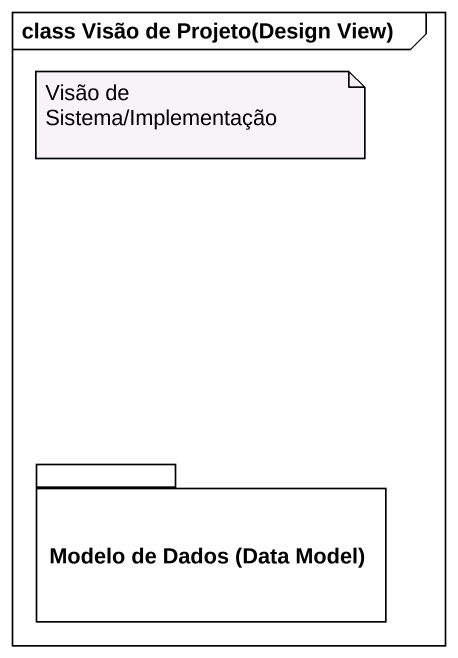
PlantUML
@startuml
mainframe class Visão de Projeto(Design View)
package "Modelo de Dados (Data Model)" as Modelo_de_Dados_Data_Model {
}
note as N1
  Visão de Sistema/Implementação
end note
@enduml
